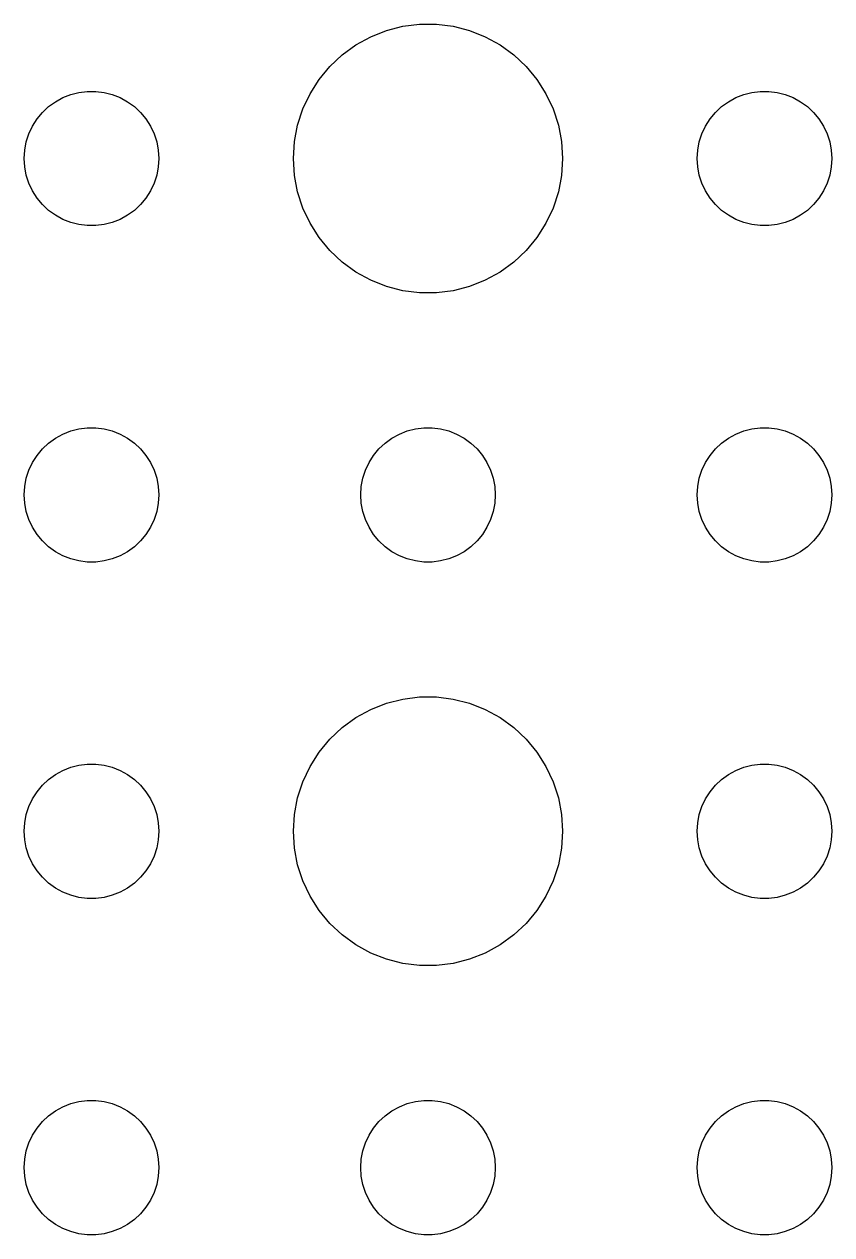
# Model space of a CAD drawing. Header units: metres. Extents: x -157 to 157, y -157 to 157.
# Drawn here: x 36 to 54, y -99 to -72.01 of the extents above; entities that cross this region are included whole.
import ezdxf

# ---------------------------------------------------------------- set-up
doc = ezdxf.new("R2010")
doc.units = ezdxf.units.M

msp = doc.modelspace()

# ---------------------------------------------------------------- linework, layer by layer
for p, q in [((44.0729, -72.1468), (44.4379, -72.0531)), ((44.4379, -72.0531), (44.8116, -72.0059)), ((44.8116, -72.0059), (45.1884, -72.0059)), ((45.1884, -72.0059), (45.5621, -72.0531)), ((45.5621, -72.0531), (45.927, -72.1468)), ((43.3925, -72.467), (43.7227, -72.2855)), ((43.7227, -72.2855), (44.0729, -72.1468)), ((45.927, -72.1468), (46.2773, -72.2855)), ((46.2773, -72.2855), (46.6075, -72.467)), ((43.0877, -72.6885), (43.3925, -72.467)), ((46.6075, -72.467), (46.9123, -72.6885)), ((42.8131, -72.9464), (43.0877, -72.6885)), ((46.9123, -72.6885), (47.1869, -72.9464)), ((42.5729, -73.2366), (42.8131, -72.9464)), ((47.1869, -72.9464), (47.427, -73.2366)), ((42.3711, -73.5547), (42.5729, -73.2366)), ((47.427, -73.2366), (47.6289, -73.5547)), ((36.6963, -73.7335), (36.8613, -73.6428)), ((36.8613, -73.6428), (37.0365, -73.5734)), ((37.0365, -73.5734), (37.2189, -73.5266)), ((37.2189, -73.5266), (37.4058, -73.503)), ((37.4058, -73.503), (37.5942, -73.503)), ((37.5942, -73.503), (37.7811, -73.5266)), ((37.7811, -73.5266), (37.9635, -73.5734)), ((37.9635, -73.5734), (38.1387, -73.6428)), ((38.1387, -73.6428), (38.3037, -73.7335)), ((42.2107, -73.8956), (42.3711, -73.5547)), ((47.6289, -73.5547), (47.7893, -73.8956)), ((51.6963, -73.7335), (51.8613, -73.6428)), ((51.8613, -73.6428), (52.0365, -73.5734)), ((52.0365, -73.5734), (52.2189, -73.5266)), ((52.2189, -73.5266), (52.4058, -73.503)), ((52.4058, -73.503), (52.5942, -73.503)), ((52.5942, -73.503), (52.7811, -73.5266)), ((52.7811, -73.5266), (52.9635, -73.5734)), ((52.9635, -73.5734), (53.1387, -73.6428)), ((53.1387, -73.6428), (53.3037, -73.7335)), ((36.4065, -73.9732), (36.5439, -73.8442)), ((36.5439, -73.8442), (36.6963, -73.7335)), ((38.3037, -73.7335), (38.4561, -73.8442)), ((38.4561, -73.8442), (38.5934, -73.9732)), ((42.0942, -74.2539), (42.2107, -73.8956)), ((47.7893, -73.8956), (47.9057, -74.2539)), ((51.4065, -73.9732), (51.5439, -73.8442)), ((51.5439, -73.8442), (51.6963, -73.7335)), ((53.3037, -73.7335), (53.4561, -73.8442)), ((53.4561, -73.8442), (53.5934, -73.9732)), ((36.1855, -74.2774), (36.2865, -74.1183)), ((36.2865, -74.1183), (36.4065, -73.9732)), ((38.5934, -73.9732), (38.7135, -74.1183)), ((38.7135, -74.1183), (38.8145, -74.2774)), ((51.1855, -74.2774), (51.2865, -74.1183)), ((51.2865, -74.1183), (51.4065, -73.9732)), ((53.5934, -73.9732), (53.7135, -74.1183)), ((53.7135, -74.1183), (53.8145, -74.2774)), ((36.0471, -74.627), (36.1053, -74.4478)), ((36.1053, -74.4478), (36.1855, -74.2774)), ((38.8145, -74.2774), (38.8947, -74.4478)), ((38.8947, -74.4478), (38.9529, -74.627)), ((42.0237, -74.624), (42.0942, -74.2539)), ((47.9057, -74.2539), (47.9763, -74.624)), ((51.0471, -74.627), (51.1053, -74.4478)), ((51.1053, -74.4478), (51.1855, -74.2774)), ((53.8145, -74.2774), (53.8947, -74.4478)), ((53.8947, -74.4478), (53.9529, -74.627)), ((36.0118, -74.812), (36.0471, -74.627)), ((38.9529, -74.627), (38.9882, -74.812)), ((42, -75), (42.0237, -74.624)), ((47.9763, -74.624), (48, -75)), ((51.0118, -74.812), (51.0471, -74.627)), ((53.9529, -74.627), (53.9882, -74.812)), ((36, -75), (36.0118, -74.812)), ((36.0118, -75.188), (36, -75)), ((38.9882, -74.812), (39, -75)), ((39, -75), (38.9882, -75.188)), ((42.0237, -75.376), (42, -75)), ((48, -75), (47.9763, -75.376)), ((51, -75), (51.0118, -74.812)), ((51.0118, -75.188), (51, -75)), ((53.9882, -74.812), (54, -75)), ((54, -75), (53.9882, -75.188)), ((36.0471, -75.373), (36.0118, -75.188)), ((38.9882, -75.188), (38.9529, -75.373)), ((51.0471, -75.373), (51.0118, -75.188)), ((53.9882, -75.188), (53.9529, -75.373)), ((36.1053, -75.5522), (36.0471, -75.373)), ((36.1855, -75.7226), (36.1053, -75.5522)), ((38.8947, -75.5522), (38.8145, -75.7226)), ((38.9529, -75.373), (38.8947, -75.5522)), ((42.0942, -75.7461), (42.0237, -75.376)), ((47.9763, -75.376), (47.9057, -75.7461)), ((51.1053, -75.5522), (51.0471, -75.373)), ((51.1855, -75.7226), (51.1053, -75.5522)), ((53.8947, -75.5522), (53.8145, -75.7226)), ((53.9529, -75.373), (53.8947, -75.5522)), ((36.2865, -75.8817), (36.1855, -75.7226)), ((38.8145, -75.7226), (38.7135, -75.8817)), ((42.2107, -76.1044), (42.0942, -75.7461)), ((47.9057, -75.7461), (47.7893, -76.1044)), ((51.2865, -75.8817), (51.1855, -75.7226)), ((53.8145, -75.7226), (53.7135, -75.8817)), ((36.4065, -76.0268), (36.2865, -75.8817)), ((36.5439, -76.1558), (36.4065, -76.0268)), ((38.5934, -76.0268), (38.4561, -76.1558)), ((38.7135, -75.8817), (38.5934, -76.0268)), ((42.3711, -76.4453), (42.2107, -76.1044)), ((47.7893, -76.1044), (47.6289, -76.4453)), ((51.4065, -76.0268), (51.2865, -75.8817)), ((51.5439, -76.1558), (51.4065, -76.0268)), ((53.5934, -76.0268), (53.4561, -76.1558)), ((53.7135, -75.8817), (53.5934, -76.0268)), ((36.6963, -76.2665), (36.5439, -76.1558)), ((36.8613, -76.3572), (36.6963, -76.2665)), ((37.0365, -76.4266), (36.8613, -76.3572)), ((38.1387, -76.3572), (37.9635, -76.4266)), ((38.3037, -76.2665), (38.1387, -76.3572)), ((38.4561, -76.1558), (38.3037, -76.2665)), ((51.6963, -76.2665), (51.5439, -76.1558)), ((51.8613, -76.3572), (51.6963, -76.2665)), ((52.0365, -76.4266), (51.8613, -76.3572)), ((53.1387, -76.3572), (52.9635, -76.4266)), ((53.3037, -76.2665), (53.1387, -76.3572)), ((53.4561, -76.1558), (53.3037, -76.2665)), ((37.2189, -76.4734), (37.0365, -76.4266)), ((37.4058, -76.497), (37.2189, -76.4734)), ((37.5942, -76.497), (37.4058, -76.497)), ((37.7811, -76.4734), (37.5942, -76.497)), ((37.9635, -76.4266), (37.7811, -76.4734)), ((42.5729, -76.7634), (42.3711, -76.4453)), ((47.6289, -76.4453), (47.427, -76.7634)), ((52.2189, -76.4734), (52.0365, -76.4266)), ((52.4058, -76.497), (52.2189, -76.4734)), ((52.5942, -76.497), (52.4058, -76.497)), ((52.7811, -76.4734), (52.5942, -76.497)), ((52.9635, -76.4266), (52.7811, -76.4734)), ((42.8131, -77.0536), (42.5729, -76.7634)), ((47.427, -76.7634), (47.1869, -77.0536)), ((43.0877, -77.3115), (42.8131, -77.0536)), ((47.1869, -77.0536), (46.9123, -77.3115)), ((43.3925, -77.533), (43.0877, -77.3115)), ((46.9123, -77.3115), (46.6075, -77.533)), ((43.7227, -77.7145), (43.3925, -77.533)), ((44.0729, -77.8532), (43.7227, -77.7145)), ((46.2773, -77.7145), (45.927, -77.8532)), ((46.6075, -77.533), (46.2773, -77.7145)), ((44.4379, -77.9469), (44.0729, -77.8532)), ((44.8116, -77.9941), (44.4379, -77.9469)), ((45.1884, -77.9941), (44.8116, -77.9941)), ((45.5621, -77.9469), (45.1884, -77.9941)), ((45.927, -77.8532), (45.5621, -77.9469)), ((36.5439, -81.3442), (36.6963, -81.2335)), ((36.6963, -81.2335), (36.8613, -81.1428)), ((36.8613, -81.1428), (37.0365, -81.0734)), ((37.0365, -81.0734), (37.2189, -81.0266)), ((37.2189, -81.0266), (37.4058, -81.003)), ((37.4058, -81.003), (37.5942, -81.003)), ((37.5942, -81.003), (37.7811, -81.0266)), ((37.7811, -81.0266), (37.9635, -81.0734)), ((37.9635, -81.0734), (38.1387, -81.1428)), ((38.1387, -81.1428), (38.3037, -81.2335)), ((38.3037, -81.2335), (38.4561, -81.3442)), ((44.0439, -81.3442), (44.1963, -81.2335)), ((44.1963, -81.2335), (44.3613, -81.1428)), ((44.3613, -81.1428), (44.5365, -81.0734)), ((44.5365, -81.0734), (44.7189, -81.0266)), ((44.7189, -81.0266), (44.9058, -81.003)), ((44.9058, -81.003), (45.0942, -81.003)), ((45.0942, -81.003), (45.2811, -81.0266)), ((45.2811, -81.0266), (45.4635, -81.0734)), ((45.4635, -81.0734), (45.6387, -81.1428)), ((45.6387, -81.1428), (45.8037, -81.2335)), ((45.8037, -81.2335), (45.9561, -81.3442)), ((51.5439, -81.3442), (51.6963, -81.2335)), ((51.6963, -81.2335), (51.8613, -81.1428)), ((51.8613, -81.1428), (52.0365, -81.0734)), ((52.0365, -81.0734), (52.2189, -81.0266)), ((52.2189, -81.0266), (52.4058, -81.003)), ((52.4058, -81.003), (52.5942, -81.003)), ((52.5942, -81.003), (52.7811, -81.0266)), ((52.7811, -81.0266), (52.9635, -81.0734)), ((52.9635, -81.0734), (53.1387, -81.1428)), ((53.1387, -81.1428), (53.3037, -81.2335)), ((53.3037, -81.2335), (53.4561, -81.3442)), ((36.2865, -81.6183), (36.4065, -81.4732)), ((36.4065, -81.4732), (36.5439, -81.3442)), ((38.4561, -81.3442), (38.5934, -81.4732)), ((38.5934, -81.4732), (38.7135, -81.6183)), ((43.7865, -81.6183), (43.9065, -81.4732)), ((43.9065, -81.4732), (44.0439, -81.3442)), ((45.9561, -81.3442), (46.0934, -81.4732)), ((46.0934, -81.4732), (46.2135, -81.6183)), ((51.2865, -81.6183), (51.4065, -81.4732)), ((51.4065, -81.4732), (51.5439, -81.3442)), ((53.4561, -81.3442), (53.5934, -81.4732)), ((53.5934, -81.4732), (53.7135, -81.6183)), ((36.1053, -81.9478), (36.1855, -81.7774)), ((36.1855, -81.7774), (36.2865, -81.6183)), ((38.7135, -81.6183), (38.8145, -81.7774)), ((38.8145, -81.7774), (38.8947, -81.9478)), ((43.6053, -81.9478), (43.6855, -81.7774)), ((43.6855, -81.7774), (43.7865, -81.6183)), ((46.2135, -81.6183), (46.3145, -81.7774)), ((46.3145, -81.7774), (46.3947, -81.9478)), ((51.1053, -81.9478), (51.1855, -81.7774)), ((51.1855, -81.7774), (51.2865, -81.6183)), ((53.7135, -81.6183), (53.8145, -81.7774)), ((53.8145, -81.7774), (53.8947, -81.9478)), ((36.0471, -82.127), (36.1053, -81.9478)), ((38.8947, -81.9478), (38.9529, -82.127)), ((43.5471, -82.127), (43.6053, -81.9478)), ((46.3947, -81.9478), (46.4529, -82.127)), ((51.0471, -82.127), (51.1053, -81.9478)), ((53.8947, -81.9478), (53.9529, -82.127)), ((36, -82.5), (36.0118, -82.312)), ((36.0118, -82.312), (36.0471, -82.127)), ((38.9529, -82.127), (38.9882, -82.312)), ((38.9882, -82.312), (39, -82.5)), ((43.5, -82.5), (43.5118, -82.312)), ((43.5118, -82.312), (43.5471, -82.127)), ((46.4529, -82.127), (46.4882, -82.312)), ((46.4882, -82.312), (46.5, -82.5)), ((51, -82.5), (51.0118, -82.312)), ((51.0118, -82.312), (51.0471, -82.127)), ((53.9529, -82.127), (53.9882, -82.312)), ((53.9882, -82.312), (54, -82.5)), ((36.0118, -82.688), (36, -82.5)), ((39, -82.5), (38.9882, -82.688)), ((43.5118, -82.688), (43.5, -82.5)), ((46.5, -82.5), (46.4882, -82.688)), ((51.0118, -82.688), (51, -82.5)), ((54, -82.5), (53.9882, -82.688)), ((36.0471, -82.873), (36.0118, -82.688)), ((38.9882, -82.688), (38.9529, -82.873)), ((43.5471, -82.873), (43.5118, -82.688)), ((46.4882, -82.688), (46.4529, -82.873)), ((51.0471, -82.873), (51.0118, -82.688)), ((53.9882, -82.688), (53.9529, -82.873)), ((36.1053, -83.0522), (36.0471, -82.873)), ((36.1855, -83.2226), (36.1053, -83.0522)), ((38.8947, -83.0522), (38.8145, -83.2226)), ((38.9529, -82.873), (38.8947, -83.0522)), ((43.6053, -83.0522), (43.5471, -82.873)), ((43.6855, -83.2226), (43.6053, -83.0522)), ((46.3947, -83.0522), (46.3145, -83.2226)), ((46.4529, -82.873), (46.3947, -83.0522)), ((51.1053, -83.0522), (51.0471, -82.873)), ((51.1855, -83.2226), (51.1053, -83.0522)), ((53.8947, -83.0522), (53.8145, -83.2226)), ((53.9529, -82.873), (53.8947, -83.0522)), ((36.2865, -83.3817), (36.1855, -83.2226)), ((36.4065, -83.5268), (36.2865, -83.3817)), ((38.7135, -83.3817), (38.5934, -83.5268)), ((38.8145, -83.2226), (38.7135, -83.3817)), ((43.7865, -83.3817), (43.6855, -83.2226)), ((43.9065, -83.5268), (43.7865, -83.3817)), ((46.2135, -83.3817), (46.0934, -83.5268)), ((46.3145, -83.2226), (46.2135, -83.3817)), ((51.2865, -83.3817), (51.1855, -83.2226)), ((51.4065, -83.5268), (51.2865, -83.3817)), ((53.7135, -83.3817), (53.5934, -83.5268)), ((53.8145, -83.2226), (53.7135, -83.3817)), ((36.5439, -83.6558), (36.4065, -83.5268)), ((36.6963, -83.7665), (36.5439, -83.6558)), ((38.4561, -83.6558), (38.3037, -83.7665)), ((38.5934, -83.5268), (38.4561, -83.6558)), ((44.0439, -83.6558), (43.9065, -83.5268)), ((44.1963, -83.7665), (44.0439, -83.6558)), ((45.9561, -83.6558), (45.8037, -83.7665)), ((46.0934, -83.5268), (45.9561, -83.6558)), ((51.5439, -83.6558), (51.4065, -83.5268)), ((51.6963, -83.7665), (51.5439, -83.6558)), ((53.4561, -83.6558), (53.3037, -83.7665)), ((53.5934, -83.5268), (53.4561, -83.6558)), ((36.8613, -83.8572), (36.6963, -83.7665)), ((37.0365, -83.9266), (36.8613, -83.8572)), ((37.2189, -83.9734), (37.0365, -83.9266)), ((37.9635, -83.9266), (37.7811, -83.9734)), ((38.1387, -83.8572), (37.9635, -83.9266)), ((38.3037, -83.7665), (38.1387, -83.8572)), ((44.3613, -83.8572), (44.1963, -83.7665)), ((44.5365, -83.9266), (44.3613, -83.8572)), ((44.7189, -83.9734), (44.5365, -83.9266)), ((45.4635, -83.9266), (45.2811, -83.9734)), ((45.6387, -83.8572), (45.4635, -83.9266)), ((45.8037, -83.7665), (45.6387, -83.8572)), ((51.8613, -83.8572), (51.6963, -83.7665)), ((52.0365, -83.9266), (51.8613, -83.8572)), ((52.2189, -83.9734), (52.0365, -83.9266)), ((52.9635, -83.9266), (52.7811, -83.9734)), ((53.1387, -83.8572), (52.9635, -83.9266)), ((53.3037, -83.7665), (53.1387, -83.8572)), ((37.4058, -83.997), (37.2189, -83.9734)), ((37.5942, -83.997), (37.4058, -83.997)), ((37.7811, -83.9734), (37.5942, -83.997)), ((44.9058, -83.997), (44.7189, -83.9734)), ((45.0942, -83.997), (44.9058, -83.997)), ((45.2811, -83.9734), (45.0942, -83.997)), ((52.4058, -83.997), (52.2189, -83.9734)), ((52.5942, -83.997), (52.4058, -83.997)), ((52.7811, -83.9734), (52.5942, -83.997)), ((43.7227, -87.2855), (44.0729, -87.1468)), ((44.0729, -87.1468), (44.4379, -87.0531)), ((44.4379, -87.0531), (44.8116, -87.0059)), ((44.8116, -87.0059), (45.1884, -87.0059)), ((45.1884, -87.0059), (45.5621, -87.0531)), ((45.5621, -87.0531), (45.927, -87.1468)), ((45.927, -87.1468), (46.2773, -87.2855)), ((43.3925, -87.467), (43.7227, -87.2855)), ((46.2773, -87.2855), (46.6075, -87.467)), ((42.8131, -87.9464), (43.0877, -87.6885)), ((43.0877, -87.6885), (43.3925, -87.467)), ((46.6075, -87.467), (46.9123, -87.6885)), ((46.9123, -87.6885), (47.1869, -87.9464)), ((42.5729, -88.2366), (42.8131, -87.9464)), ((47.1869, -87.9464), (47.427, -88.2366)), ((42.3711, -88.5547), (42.5729, -88.2366)), ((47.427, -88.2366), (47.6289, -88.5547)), ((37.0365, -88.5734), (37.2189, -88.5266)), ((37.2189, -88.5266), (37.4058, -88.503)), ((37.4058, -88.503), (37.5942, -88.503)), ((37.5942, -88.503), (37.7811, -88.5266)), ((37.7811, -88.5266), (37.9635, -88.5734)), ((52.0365, -88.5734), (52.2189, -88.5266)), ((52.2189, -88.5266), (52.4058, -88.503)), ((52.4058, -88.503), (52.5942, -88.503)), ((52.5942, -88.503), (52.7811, -88.5266)), ((52.7811, -88.5266), (52.9635, -88.5734)), ((36.5439, -88.8442), (36.6963, -88.7335)), ((36.6963, -88.7335), (36.8613, -88.6428)), ((36.8613, -88.6428), (37.0365, -88.5734)), ((37.9635, -88.5734), (38.1387, -88.6428)), ((38.1387, -88.6428), (38.3037, -88.7335)), ((38.3037, -88.7335), (38.4561, -88.8442)), ((42.2107, -88.8956), (42.3711, -88.5547)), ((47.6289, -88.5547), (47.7893, -88.8956)), ((51.5439, -88.8442), (51.6963, -88.7335)), ((51.6963, -88.7335), (51.8613, -88.6428)), ((51.8613, -88.6428), (52.0365, -88.5734)), ((52.9635, -88.5734), (53.1387, -88.6428)), ((53.1387, -88.6428), (53.3037, -88.7335)), ((53.3037, -88.7335), (53.4561, -88.8442)), ((36.2865, -89.1183), (36.4065, -88.9732)), ((36.4065, -88.9732), (36.5439, -88.8442)), ((38.4561, -88.8442), (38.5934, -88.9732)), ((38.5934, -88.9732), (38.7135, -89.1183)), ((42.0942, -89.2539), (42.2107, -88.8956)), ((47.7893, -88.8956), (47.9057, -89.2539)), ((51.2865, -89.1183), (51.4065, -88.9732)), ((51.4065, -88.9732), (51.5439, -88.8442)), ((53.4561, -88.8442), (53.5934, -88.9732)), ((53.5934, -88.9732), (53.7135, -89.1183)), ((36.1053, -89.4478), (36.1855, -89.2774)), ((36.1855, -89.2774), (36.2865, -89.1183)), ((38.7135, -89.1183), (38.8145, -89.2774)), ((38.8145, -89.2774), (38.8947, -89.4478)), ((42.0237, -89.624), (42.0942, -89.2539)), ((47.9057, -89.2539), (47.9763, -89.624)), ((51.1053, -89.4478), (51.1855, -89.2774)), ((51.1855, -89.2774), (51.2865, -89.1183)), ((53.7135, -89.1183), (53.8145, -89.2774)), ((53.8145, -89.2774), (53.8947, -89.4478)), ((36.0471, -89.627), (36.1053, -89.4478)), ((38.8947, -89.4478), (38.9529, -89.627)), ((51.0471, -89.627), (51.1053, -89.4478)), ((53.8947, -89.4478), (53.9529, -89.627)), ((36, -90), (36.0118, -89.812)), ((36.0118, -89.812), (36.0471, -89.627)), ((38.9529, -89.627), (38.9882, -89.812)), ((38.9882, -89.812), (39, -90)), ((42, -90), (42.0237, -89.624)), ((47.9763, -89.624), (48, -90)), ((51, -90), (51.0118, -89.812)), ((51.0118, -89.812), (51.0471, -89.627)), ((53.9529, -89.627), (53.9882, -89.812)), ((53.9882, -89.812), (54, -90)), ((36.0118, -90.188), (36, -90)), ((39, -90), (38.9882, -90.188)), ((42.0237, -90.376), (42, -90)), ((48, -90), (47.9763, -90.376)), ((51.0118, -90.188), (51, -90)), ((54, -90), (53.9882, -90.188)), ((36.0471, -90.373), (36.0118, -90.188)), ((36.1053, -90.5522), (36.0471, -90.373)), ((38.9529, -90.373), (38.8947, -90.5522)), ((38.9882, -90.188), (38.9529, -90.373)), ((42.0942, -90.7461), (42.0237, -90.376)), ((47.9763, -90.376), (47.9057, -90.7461)), ((51.0471, -90.373), (51.0118, -90.188)), ((51.1053, -90.5522), (51.0471, -90.373)), ((53.9529, -90.373), (53.8947, -90.5522)), ((53.9882, -90.188), (53.9529, -90.373)), ((36.1855, -90.7226), (36.1053, -90.5522)), ((38.8947, -90.5522), (38.8145, -90.7226)), ((51.1855, -90.7226), (51.1053, -90.5522)), ((53.8947, -90.5522), (53.8145, -90.7226)), ((36.2865, -90.8817), (36.1855, -90.7226)), ((36.4065, -91.0268), (36.2865, -90.8817)), ((38.7135, -90.8817), (38.5934, -91.0268)), ((38.8145, -90.7226), (38.7135, -90.8817)), ((42.2107, -91.1044), (42.0942, -90.7461)), ((47.9057, -90.7461), (47.7893, -91.1044)), ((51.2865, -90.8817), (51.1855, -90.7226)), ((51.4065, -91.0268), (51.2865, -90.8817)), ((53.7135, -90.8817), (53.5934, -91.0268)), ((53.8145, -90.7226), (53.7135, -90.8817)), ((36.5439, -91.1558), (36.4065, -91.0268)), ((36.6963, -91.2665), (36.5439, -91.1558)), ((38.4561, -91.1558), (38.3037, -91.2665)), ((38.5934, -91.0268), (38.4561, -91.1558)), ((42.3711, -91.4453), (42.2107, -91.1044)), ((47.7893, -91.1044), (47.6289, -91.4453)), ((51.5439, -91.1558), (51.4065, -91.0268)), ((51.6963, -91.2665), (51.5439, -91.1558)), ((53.4561, -91.1558), (53.3037, -91.2665)), ((53.5934, -91.0268), (53.4561, -91.1558)), ((36.8613, -91.3572), (36.6963, -91.2665)), ((37.0365, -91.4266), (36.8613, -91.3572)), ((37.2189, -91.4734), (37.0365, -91.4266)), ((37.4058, -91.497), (37.2189, -91.4734)), ((37.5942, -91.497), (37.4058, -91.497)), ((37.7811, -91.4734), (37.5942, -91.497)), ((37.9635, -91.4266), (37.7811, -91.4734)), ((38.1387, -91.3572), (37.9635, -91.4266)), ((38.3037, -91.2665), (38.1387, -91.3572)), ((42.5729, -91.7634), (42.3711, -91.4453)), ((47.6289, -91.4453), (47.427, -91.7634)), ((51.8613, -91.3572), (51.6963, -91.2665)), ((52.0365, -91.4266), (51.8613, -91.3572)), ((52.2189, -91.4734), (52.0365, -91.4266)), ((52.4058, -91.497), (52.2189, -91.4734)), ((52.5942, -91.497), (52.4058, -91.497)), ((52.7811, -91.4734), (52.5942, -91.497)), ((52.9635, -91.4266), (52.7811, -91.4734)), ((53.1387, -91.3572), (52.9635, -91.4266)), ((53.3037, -91.2665), (53.1387, -91.3572)), ((42.8131, -92.0536), (42.5729, -91.7634)), ((47.427, -91.7634), (47.1869, -92.0536)), ((43.0877, -92.3115), (42.8131, -92.0536)), ((47.1869, -92.0536), (46.9123, -92.3115)), ((43.3925, -92.533), (43.0877, -92.3115)), ((43.7227, -92.7145), (43.3925, -92.533)), ((46.6075, -92.533), (46.2773, -92.7145)), ((46.9123, -92.3115), (46.6075, -92.533)), ((44.0729, -92.8532), (43.7227, -92.7145)), ((46.2773, -92.7145), (45.927, -92.8532)), ((44.4379, -92.9469), (44.0729, -92.8532)), ((44.8116, -92.9941), (44.4379, -92.9469)), ((45.1884, -92.9941), (44.8116, -92.9941)), ((45.5621, -92.9469), (45.1884, -92.9941)), ((45.927, -92.8532), (45.5621, -92.9469)), ((36.8613, -96.1428), (37.0365, -96.0734)), ((37.0365, -96.0734), (37.2189, -96.0266)), ((37.2189, -96.0266), (37.4058, -96.003)), ((37.4058, -96.003), (37.5942, -96.003)), ((37.5942, -96.003), (37.7811, -96.0266)), ((37.7811, -96.0266), (37.9635, -96.0734)), ((37.9635, -96.0734), (38.1387, -96.1428)), ((44.3613, -96.1428), (44.5365, -96.0734)), ((44.5365, -96.0734), (44.7189, -96.0266)), ((44.7189, -96.0266), (44.9058, -96.003)), ((44.9058, -96.003), (45.0942, -96.003)), ((45.0942, -96.003), (45.2811, -96.0266)), ((45.2811, -96.0266), (45.4635, -96.0734)), ((45.4635, -96.0734), (45.6387, -96.1428)), ((51.8613, -96.1428), (52.0365, -96.0734)), ((52.0365, -96.0734), (52.2189, -96.0266)), ((52.2189, -96.0266), (52.4058, -96.003)), ((52.4058, -96.003), (52.5942, -96.003)), ((52.5942, -96.003), (52.7811, -96.0266)), ((52.7811, -96.0266), (52.9635, -96.0734)), ((52.9635, -96.0734), (53.1387, -96.1428)), ((36.4065, -96.4732), (36.5439, -96.3442)), ((36.5439, -96.3442), (36.6963, -96.2335)), ((36.6963, -96.2335), (36.8613, -96.1428)), ((38.1387, -96.1428), (38.3037, -96.2335)), ((38.3037, -96.2335), (38.4561, -96.3442)), ((38.4561, -96.3442), (38.5934, -96.4732)), ((43.9065, -96.4732), (44.0439, -96.3442)), ((44.0439, -96.3442), (44.1963, -96.2335)), ((44.1963, -96.2335), (44.3613, -96.1428)), ((45.6387, -96.1428), (45.8037, -96.2335)), ((45.8037, -96.2335), (45.9561, -96.3442)), ((45.9561, -96.3442), (46.0934, -96.4732)), ((51.4065, -96.4732), (51.5439, -96.3442)), ((51.5439, -96.3442), (51.6963, -96.2335)), ((51.6963, -96.2335), (51.8613, -96.1428)), ((53.1387, -96.1428), (53.3037, -96.2335)), ((53.3037, -96.2335), (53.4561, -96.3442)), ((53.4561, -96.3442), (53.5934, -96.4732)), ((36.1855, -96.7774), (36.2865, -96.6183)), ((36.2865, -96.6183), (36.4065, -96.4732)), ((38.5934, -96.4732), (38.7135, -96.6183)), ((38.7135, -96.6183), (38.8145, -96.7774)), ((43.6855, -96.7774), (43.7865, -96.6183)), ((43.7865, -96.6183), (43.9065, -96.4732)), ((46.0934, -96.4732), (46.2135, -96.6183)), ((46.2135, -96.6183), (46.3145, -96.7774)), ((51.1855, -96.7774), (51.2865, -96.6183)), ((51.2865, -96.6183), (51.4065, -96.4732)), ((53.5934, -96.4732), (53.7135, -96.6183)), ((53.7135, -96.6183), (53.8145, -96.7774)), ((36.1053, -96.9478), (36.1855, -96.7774)), ((38.8145, -96.7774), (38.8947, -96.9478)), ((43.6053, -96.9478), (43.6855, -96.7774)), ((46.3145, -96.7774), (46.3947, -96.9478)), ((51.1053, -96.9478), (51.1855, -96.7774)), ((53.8145, -96.7774), (53.8947, -96.9478)), ((36.0118, -97.312), (36.0471, -97.127)), ((36.0471, -97.127), (36.1053, -96.9478)), ((38.8947, -96.9478), (38.9529, -97.127)), ((38.9529, -97.127), (38.9882, -97.312)), ((43.5118, -97.312), (43.5471, -97.127)), ((43.5471, -97.127), (43.6053, -96.9478)), ((46.3947, -96.9478), (46.4529, -97.127)), ((46.4529, -97.127), (46.4882, -97.312)), ((51.0118, -97.312), (51.0471, -97.127)), ((51.0471, -97.127), (51.1053, -96.9478)), ((53.8947, -96.9478), (53.9529, -97.127)), ((53.9529, -97.127), (53.9882, -97.312)), ((36, -97.5), (36.0118, -97.312)), ((38.9882, -97.312), (39, -97.5)), ((43.5, -97.5), (43.5118, -97.312)), ((46.4882, -97.312), (46.5, -97.5)), ((51, -97.5), (51.0118, -97.312)), ((53.9882, -97.312), (54, -97.5)), ((36.0118, -97.688), (36, -97.5)), ((36.0471, -97.873), (36.0118, -97.688)), ((38.9882, -97.688), (38.9529, -97.873)), ((39, -97.5), (38.9882, -97.688)), ((43.5118, -97.688), (43.5, -97.5)), ((43.5471, -97.873), (43.5118, -97.688)), ((46.4882, -97.688), (46.4529, -97.873)), ((46.5, -97.5), (46.4882, -97.688)), ((51.0118, -97.688), (51, -97.5)), ((51.0471, -97.873), (51.0118, -97.688)), ((53.9882, -97.688), (53.9529, -97.873)), ((54, -97.5), (53.9882, -97.688)), ((36.1053, -98.0522), (36.0471, -97.873)), ((38.9529, -97.873), (38.8947, -98.0522)), ((43.6053, -98.0522), (43.5471, -97.873)), ((46.4529, -97.873), (46.3947, -98.0522)), ((51.1053, -98.0522), (51.0471, -97.873)), ((53.9529, -97.873), (53.8947, -98.0522)), ((36.1855, -98.2226), (36.1053, -98.0522)), ((36.2865, -98.3817), (36.1855, -98.2226)), ((38.8145, -98.2226), (38.7135, -98.3817)), ((38.8947, -98.0522), (38.8145, -98.2226)), ((43.6855, -98.2226), (43.6053, -98.0522)), ((43.7865, -98.3817), (43.6855, -98.2226)), ((46.3145, -98.2226), (46.2135, -98.3817)), ((46.3947, -98.0522), (46.3145, -98.2226)), ((51.1855, -98.2226), (51.1053, -98.0522)), ((51.2865, -98.3817), (51.1855, -98.2226)), ((53.8145, -98.2226), (53.7135, -98.3817)), ((53.8947, -98.0522), (53.8145, -98.2226)), ((36.4065, -98.5268), (36.2865, -98.3817)), ((38.7135, -98.3817), (38.5934, -98.5268)), ((43.9065, -98.5268), (43.7865, -98.3817)), ((46.2135, -98.3817), (46.0934, -98.5268)), ((51.4065, -98.5268), (51.2865, -98.3817)), ((53.7135, -98.3817), (53.5934, -98.5268)), ((36.5439, -98.6558), (36.4065, -98.5268)), ((36.6963, -98.7665), (36.5439, -98.6558)), ((36.8613, -98.8572), (36.6963, -98.7665)), ((38.3037, -98.7665), (38.1387, -98.8572)), ((38.4561, -98.6558), (38.3037, -98.7665)), ((38.5934, -98.5268), (38.4561, -98.6558)), ((44.0439, -98.6558), (43.9065, -98.5268)), ((44.1963, -98.7665), (44.0439, -98.6558)), ((44.3613, -98.8572), (44.1963, -98.7665)), ((45.8037, -98.7665), (45.6387, -98.8572)), ((45.9561, -98.6558), (45.8037, -98.7665)), ((46.0934, -98.5268), (45.9561, -98.6558)), ((51.5439, -98.6558), (51.4065, -98.5268)), ((51.6963, -98.7665), (51.5439, -98.6558)), ((51.8613, -98.8572), (51.6963, -98.7665)), ((53.3037, -98.7665), (53.1387, -98.8572)), ((53.4561, -98.6558), (53.3037, -98.7665)), ((53.5934, -98.5268), (53.4561, -98.6558)), ((37.0365, -98.9266), (36.8613, -98.8572)), ((37.2189, -98.9734), (37.0365, -98.9266)), ((37.4058, -98.997), (37.2189, -98.9734)), ((37.5942, -98.997), (37.4058, -98.997)), ((37.7811, -98.9734), (37.5942, -98.997)), ((37.9635, -98.9266), (37.7811, -98.9734)), ((38.1387, -98.8572), (37.9635, -98.9266)), ((44.5365, -98.9266), (44.3613, -98.8572)), ((44.7189, -98.9734), (44.5365, -98.9266)), ((44.9058, -98.997), (44.7189, -98.9734)), ((45.0942, -98.997), (44.9058, -98.997)), ((45.2811, -98.9734), (45.0942, -98.997)), ((45.4635, -98.9266), (45.2811, -98.9734)), ((45.6387, -98.8572), (45.4635, -98.9266)), ((52.0365, -98.9266), (51.8613, -98.8572)), ((52.2189, -98.9734), (52.0365, -98.9266)), ((52.4058, -98.997), (52.2189, -98.9734)), ((52.5942, -98.997), (52.4058, -98.997)), ((52.7811, -98.9734), (52.5942, -98.997)), ((52.9635, -98.9266), (52.7811, -98.9734)), ((53.1387, -98.8572), (52.9635, -98.9266))]:
    msp.add_line(p, q)

doc.saveas('drawing.dxf')
